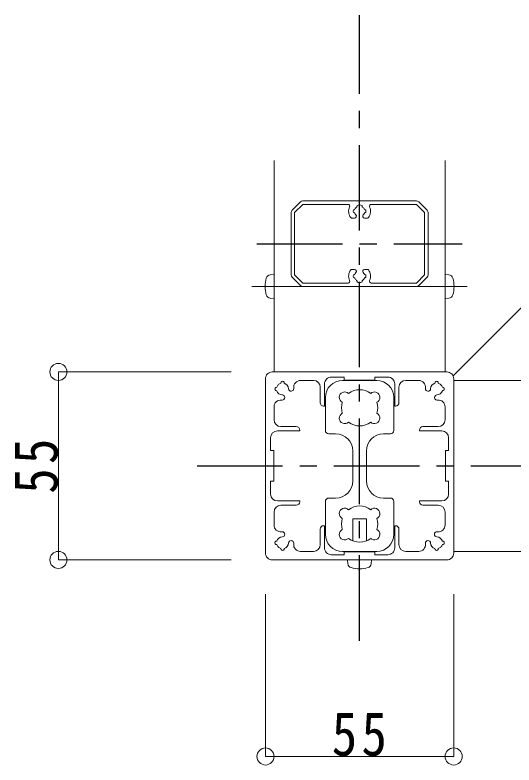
# Model space of a CAD drawing. Units: millimetres at full size, sheet at 1:5. Extents: x -1050 to 1050, y -742 to 742.
# Drawn here: x -252.7 to -106.9, y -339.3 to -119.9 of the extents above; entities that cross this region are included whole.
import ezdxf

# ---------------------------------------------------------------- set-up
doc = ezdxf.new("R2010")
doc.units = ezdxf.units.MM
doc.header["$LTSCALE"] = 5
doc.linetypes.add('CHAIN1', pattern=[8, 5, -1, 1, -1])
doc.layers.add('0-0_通り芯', color=7, linetype='CHAIN1')
for name, color, linetype, lineweight in [('0-3_寸法', 54, 'Continuous', 20), ('0-4_手摺部材', 92, 'Continuous', 20), ('0-5_手すり子', 12, 'Continuous', 20), ('0-9_文字', 3, 'Continuous', 20), ('0-A_支柱', 6, 'Continuous', 20), ('0-B_足元', 4, 'Continuous', 20)]:
    doc.layers.add(name, color=color, linetype=linetype, lineweight=lineweight)
doc.styles.add('ＭＳ ゴシック', font='')
doc.styles.get('ＭＳ ゴシック').set_extended_font_data('MS Gothic')

# ---------------------------------------------------------------- blocks, each defined once
blk = doc.blocks.new('dimension_origin')
at = {"color": 0, "linetype": 'Continuous', "lineweight": -2}
blk.add_circle((0, 0), 1.25, dxfattribs=at)

msp = doc.modelspace()

# ---------------------------------------------------------------- linework, layer by layer
at = {"layer": '0-0_通り芯'}
for p, q in [((-151.98, -302.944), (-151.98, -119.881)), ((-181.98, -186.793), (-121.98, -186.793)), ((-199.48, -251.793), (963.011, -251.793))]:
    msp.add_line(p, q, dxfattribs=at)
at = {"layer": '0-3_寸法'}
for p, q in [((-240, -279.293), (-240, -224.293)), ((-189.48, -224.293), (-240, -224.293)), ((-189.48, -279.293), (-240, -279.293)), ((-179.48, -289.293), (-179.48, -336.793)), ((-124.48, -289.293), (-124.48, -336.793)), ((-179.48, -336.793), (-124.48, -336.793))]:
    msp.add_line(p, q, dxfattribs=at)
at = {"layer": '0-4_手摺部材'}
for p, q in [((-176.98, -224.293), (-176.98, -162.471)), ((-126.98, -224.293), (-126.98, -162.471)), ((-178.099, -195.891), (-176.98, -195.793)), ((-176.98, -195.793), (-176.98, -202.793)), ((-125.861, -195.891), (-126.98, -195.793)), ((-126.98, -195.793), (-126.98, -202.793)), ((-178.099, -202.695), (-176.98, -202.793)), ((-125.861, -202.695), (-126.98, -202.793)), ((-124.48, -226.793), (98.02, -226.793)), ((-124.48, -276.793), (98.02, -276.793))]:
    msp.add_line(p, q, dxfattribs=at)
at = {"layer": '0-4_手摺部材', "linetype": 'CHAIN1'}
for p, q in [((-183.427, -199.293), (-165.2, -199.293)), ((-120.533, -199.293), (-138.76, -199.293))]:
    msp.add_line(p, q, dxfattribs=at)
at = {"layer": '0-4_手摺部材'}
for centre, radius, start, end in [((-170.58, -199.293), 9, 164.11915, 195.88085), ((-177.986, -197.186), 1.3, 95, 164.11915), ((-125.974, -197.186), 1.3, 15.88085, 85), ((-133.38, -199.293), 9, 344.11915, 15.88085), ((-177.986, -201.4), 1.3, 195.88085, 265), ((-125.974, -201.4), 1.3, 275, 344.11915)]:
    msp.add_arc(centre, radius, start, end, dxfattribs=at)
at = {"layer": '0-5_手すり子'}
for p, q in [((-171.687, -177), (-169.273, -174.586)), ((-168.566, -175.293), (-170.98, -177.707)), ((-135.394, -174.293), (-168.566, -174.293)), ((-155.362, -175.293), (-168.566, -175.293)), ((-135.394, -175.293), (-148.598, -175.293)), ((-135.394, -175.293), (-132.98, -177.707)), ((-134.687, -174.586), (-132.273, -177)), ((-171.98, -195.879), (-171.98, -177.707)), ((-170.98, -177.707), (-170.98, -195.879)), ((-153.643, -176.905), (-153.789, -176.905)), ((-153.643, -177.681), (-153.789, -177.681)), ((-152.73, -175.831), (-152.73, -175.602)), ((-151.23, -175.831), (-151.23, -175.602)), ((-150.171, -176.905), (-150.317, -176.905)), ((-150.171, -177.681), (-150.317, -177.681)), ((-131.98, -177.707), (-131.98, -195.879)), ((-154.329, -179.293), (-153.46, -179.293)), ((-149.631, -179.293), (-150.5, -179.293)), ((-154.329, -194.293), (-153.46, -194.293)), ((-149.631, -194.293), (-150.5, -194.293)), ((-169.273, -199), (-171.687, -196.586)), ((-170.98, -195.879), (-168.566, -198.293)), ((-153.643, -195.905), (-153.789, -195.905)), ((-153.643, -196.681), (-153.789, -196.681)), ((-150.171, -195.905), (-150.317, -195.905)), ((-150.171, -196.681), (-150.317, -196.681)), ((-132.273, -196.586), (-134.687, -199)), ((-155.362, -198.293), (-168.566, -198.293)), ((-135.394, -199.293), (-168.566, -199.293)), ((-152.73, -197.755), (-152.73, -197.984)), ((-151.23, -197.755), (-151.23, -197.984)), ((-135.394, -198.293), (-148.598, -198.293))]:
    msp.add_line(p, q, dxfattribs=at)
msp.add_lwpolyline([(-132.98, -177.707), (-132.98, -195.879), (-135.394, -198.293)], dxfattribs=at)
for centre, radius, start, end in [((-168.566, -175.293), 1, 90, 135), ((-155.362, -175.793), 0.5, 336.08347, 90), ((-151.98, -177.293), 1.85, 66.08347, 113.91653), ((-148.598, -175.793), 0.5, 90, 203.91653), ((-135.394, -175.293), 1, 45, 90), ((-170.98, -177.707), 1, 135, 180), ((-151.98, -177.293), 3.2, 156.08347, 215.8883), ((-151.98, -177.293), 1.85, 167.88625, 192.11375), ((-153.643, -176.605), 0.3, 270, 337.52073), ((-153.643, -177.981), 0.3, 22.47927, 90), ((-151.98, -177.293), 1.5, 125.68533, 157.52073), ((-153.03, -175.831), 0.3, 305.68533, 360), ((-150.93, -175.831), 0.3, 180, 234.31467), ((-151.98, -177.293), 1.5, 22.47927, 54.31467), ((-150.317, -176.605), 0.3, 202.47927, 270), ((-150.317, -177.981), 0.3, 90, 157.52073), ((-151.98, -177.293), 1.85, 347.88625, 12.11375), ((-151.98, -177.293), 3.2, 324.1117, 23.91653), ((-132.98, -177.707), 1, 0, 45), ((-154.329, -178.993), 0.3, 215.8883, 270), ((-153.46, -178.73), 0.563, 270, 44.16821), ((-151.98, -177.293), 1.5, 202.47927, 224.16821), ((-150.5, -178.73), 0.563, 135.83179, 270), ((-151.98, -177.293), 1.5, 315.83179, 337.52073), ((-149.631, -178.993), 0.3, 270, 324.1117), ((-151.98, -196.293), 3.2, 144.1117, 203.91653), ((-154.329, -194.593), 0.3, 90, 144.1117), ((-153.46, -194.856), 0.563, 315.83179, 90), ((-151.98, -196.293), 1.5, 135.83179, 157.52073), ((-150.5, -194.856), 0.563, 90, 224.16821), ((-151.98, -196.293), 1.5, 22.47927, 44.16821), ((-149.631, -194.593), 0.3, 35.8883, 90), ((-151.98, -196.293), 3.2, 336.08347, 35.8883), ((-170.98, -195.879), 1, 180, 225), ((-151.98, -196.293), 1.85, 167.88625, 192.11375), ((-153.643, -195.605), 0.3, 270, 337.52073), ((-153.643, -196.981), 0.3, 22.47927, 90), ((-151.98, -196.293), 1.5, 202.47927, 234.31467), ((-151.98, -196.293), 1.5, 305.68533, 337.52073), ((-150.317, -195.605), 0.3, 202.47927, 270), ((-150.317, -196.981), 0.3, 90, 157.52073), ((-151.98, -196.293), 1.85, 347.88625, 12.11375), ((-132.98, -195.879), 1, 315, 360), ((-168.566, -198.293), 1, 225, 270), ((-155.362, -197.793), 0.5, 270, 23.91653), ((-153.03, -197.755), 0.3, 0, 54.31467), ((-151.98, -196.293), 1.85, 246.08347, 293.91653), ((-150.93, -197.755), 0.3, 125.68533, 180), ((-148.598, -197.793), 0.5, 156.08347, 270), ((-135.394, -198.293), 1, 270, 315)]:
    msp.add_arc(centre, radius, start, end, dxfattribs=at)
at = {"layer": '0-9_文字'}
msp.add_lwpolyline([(-124.674, -225.433), (-86.034, -186.793), (12.716, -186.793)], dxfattribs=at)
at = {"layer": '0-A_支柱'}
for p, q in [((-151.98, -224.293), (-177.48, -224.293)), ((-151.98, -224.293), (-177.48, -224.293)), ((-151.98, -224.293), (-126.48, -224.293)), ((-151.98, -224.293), (-126.48, -224.293)), ((-179.48, -251.793), (-179.48, -226.293)), ((-179.48, -251.793), (-179.48, -226.293)), ((-165.48, -226.793), (-169.254, -226.793)), ((-165.48, -226.793), (-169.254, -226.793)), ((-162.23, -227.793), (-162.23, -234.293)), ((-162.23, -227.793), (-162.23, -234.293)), ((-141.73, -227.793), (-141.73, -234.293)), ((-141.73, -227.793), (-141.73, -234.293)), ((-138.48, -226.793), (-134.706, -226.793)), ((-138.48, -226.793), (-134.706, -226.793)), ((-124.48, -251.793), (-124.48, -226.293)), ((-124.48, -251.793), (-124.48, -226.293)), ((-163.48, -228.793), (-163.48, -233.293)), ((-163.48, -228.793), (-163.48, -233.293)), ((-140.48, -228.793), (-140.48, -233.293)), ((-140.48, -228.793), (-140.48, -233.293)), ((-176.98, -238.293), (-176.98, -234.519)), ((-176.98, -238.293), (-176.98, -234.519)), ((-162.23, -234.293), (-162.48, -234.293)), ((-162.23, -234.293), (-162.48, -234.293)), ((-141.73, -234.293), (-141.48, -234.293)), ((-141.73, -234.293), (-141.48, -234.293)), ((-126.98, -238.293), (-126.98, -234.519)), ((-126.98, -238.293), (-126.98, -234.519)), ((-174.98, -240.293), (-170.48, -240.293)), ((-174.98, -240.293), (-170.48, -240.293)), ((-169.48, -241.543), (-169.48, -241.293)), ((-169.48, -241.543), (-169.48, -241.293)), ((-134.48, -241.543), (-134.48, -241.293)), ((-134.48, -241.543), (-134.48, -241.293)), ((-128.98, -240.293), (-133.48, -240.293)), ((-128.98, -240.293), (-133.48, -240.293)), ((-175.98, -241.543), (-169.48, -241.543)), ((-175.98, -241.543), (-169.48, -241.543)), ((-127.98, -241.543), (-134.48, -241.543)), ((-127.98, -241.543), (-134.48, -241.543)), ((-179.48, -251.793), (-179.48, -277.293)), ((-124.48, -251.793), (-124.48, -277.293)), ((-175.98, -262.043), (-169.48, -262.043)), ((-174.98, -263.293), (-170.48, -263.293)), ((-169.48, -262.043), (-169.48, -262.293)), ((-134.48, -262.043), (-134.48, -262.293)), ((-127.98, -262.043), (-134.48, -262.043)), ((-128.98, -263.293), (-133.48, -263.293)), ((-176.98, -265.293), (-176.98, -269.067)), ((-126.98, -265.293), (-126.98, -269.067)), ((-153.98, -273.701), (-153.98, -267.293)), ((-162.23, -269.293), (-162.48, -269.293)), ((-162.23, -275.793), (-162.23, -269.293)), ((-141.73, -269.293), (-141.48, -269.293)), ((-141.73, -275.793), (-141.73, -269.293)), ((-163.48, -274.793), (-163.48, -270.293)), ((-140.48, -274.793), (-140.48, -270.293)), ((-165.48, -276.793), (-169.254, -276.793)), ((-153.98, -276.893), (-153.98, -276.793)), ((-149.98, -276.793), (-149.98, -276.893)), ((-138.48, -276.793), (-134.706, -276.793)), ((-151.98, -279.293), (-177.48, -279.293)), ((-155.382, -280.412), (-155.48, -279.293)), ((-151.98, -279.293), (-126.48, -279.293)), ((-148.578, -280.412), (-148.48, -279.293))]:
    msp.add_line(p, q, dxfattribs=at)
for points in [[(-151.98, -226.693), (-156.48, -226.693), (-156.48, -225.793), (-160.23, -225.793)], [(-151.98, -226.693), (-156.48, -226.693), (-156.48, -225.793), (-160.23, -225.793)], [(-151.98, -226.693), (-147.48, -226.693), (-147.48, -225.793), (-143.73, -225.793)], [(-151.98, -226.693), (-147.48, -226.693), (-147.48, -225.793), (-143.73, -225.793)], [(-177.08, -251.793), (-177.08, -247.293), (-177.98, -247.293), (-177.98, -243.543)], [(-177.08, -251.793), (-177.08, -247.293), (-177.98, -247.293), (-177.98, -243.543)], [(-126.88, -251.793), (-126.88, -247.293), (-125.98, -247.293), (-125.98, -243.543)], [(-126.88, -251.793), (-126.88, -247.293), (-125.98, -247.293), (-125.98, -243.543)], [(-177.08, -251.793), (-177.08, -256.293), (-177.98, -256.293), (-177.98, -260.043)], [(-126.88, -251.793), (-126.88, -256.293), (-125.98, -256.293), (-125.98, -260.043)], [(-153.98, -267.293), (-149.98, -267.293), (-149.98, -273.701)], [(-151.98, -276.893), (-156.48, -276.893), (-156.48, -277.793), (-160.23, -277.793)], [(-151.98, -276.893), (-147.48, -276.893), (-147.48, -277.793), (-143.73, -277.793)]]:
    msp.add_lwpolyline(points, dxfattribs=at)
for centre, radius, start, end in [((-177.48, -226.293), 2, 135.00001, 180), ((-177.48, -226.293), 2, 135.00001, 180), ((-177.48, -226.293), 2, 89.99998, 134.99997), ((-177.48, -226.293), 2, 89.99998, 134.99997), ((-160.23, -227.793), 2, 89.99998, 180.00002), ((-160.23, -227.793), 2, 89.99998, 180.00002), ((-143.73, -227.793), 2, 359.99998, 90.00002), ((-143.73, -227.793), 2, 359.99998, 90.00002), ((-126.48, -226.293), 2, 45.00003, 90.00002), ((-126.48, -226.293), 2, 45.00003, 90.00002), ((-126.48, -226.293), 2, 0, 44.99999), ((-126.48, -226.293), 2, 0, 44.99999), ((-174.48, -229.293), 1.75, 135, 163.57358), ((-174.48, -229.293), 1.75, 135, 163.57358), ((-174.48, -229.293), 1.75, 106.42643, 135), ((-174.48, -229.293), 1.75, 106.42643, 135), ((-174.48, -227.543), 0.5, 351.78674, 188.21321), ((-174.48, -227.543), 0.5, 351.78674, 188.21321), ((-174.48, -229.293), 1.75, 2.45761, 73.57357), ((-174.48, -229.293), 1.75, 2.45761, 73.57357), ((-169.254, -228.793), 2, 89.99998, 185.46501), ((-169.254, -228.793), 2, 89.99998, 185.46501), ((-165.48, -228.793), 2, 0.00002, 90), ((-165.48, -228.793), 2, 0.00002, 90), ((-138.48, -228.793), 2, 90, 179.99998), ((-138.48, -228.793), 2, 90, 179.99998), ((-134.706, -228.793), 2, 354.53499, 90.00002), ((-134.706, -228.793), 2, 354.53499, 90.00002), ((-129.48, -229.293), 1.75, 106.42643, 177.54239), ((-129.48, -229.293), 1.75, 106.42643, 177.54239), ((-129.48, -227.543), 0.5, 351.78679, 188.21326), ((-129.48, -227.543), 0.5, 351.78679, 188.21326), ((-129.48, -229.293), 1.75, 45, 73.57357), ((-129.48, -229.293), 1.75, 45, 73.57357), ((-129.48, -229.293), 1.75, 16.42642, 45), ((-129.48, -229.293), 1.75, 16.42642, 45), ((-176.23, -229.293), 0.5, 81.78679, 278.21321), ((-176.23, -229.293), 0.5, 81.78679, 278.21321), ((-174.48, -229.293), 1.75, 196.42642, 267.5424), ((-174.48, -229.293), 1.75, 196.42642, 267.5424), ((-171.982, -229.186), 0.75, 182.4576, 2.45754), ((-171.982, -229.186), 0.75, 182.4576, 2.45754), ((-174.48, -229.293), 3.25, 2.45759, 5.46502), ((-174.48, -229.293), 3.25, 2.45759, 5.46502), ((-131.978, -229.186), 0.75, 177.54246, 357.5424), ((-131.978, -229.186), 0.75, 177.54246, 357.5424), ((-129.48, -229.293), 3.25, 174.53498, 177.54241), ((-129.48, -229.293), 3.25, 174.53498, 177.54241), ((-129.48, -229.293), 1.75, 272.4576, 343.57358), ((-129.48, -229.293), 1.75, 272.4576, 343.57358), ((-127.73, -229.293), 0.5, 261.78679, 98.21321), ((-127.73, -229.293), 0.5, 261.78679, 98.21321), ((-174.98, -234.519), 2, 84.53498, 180), ((-174.98, -234.519), 2, 84.53498, 180), ((-174.48, -229.293), 3.25, 264.53498, 267.5424), ((-174.48, -229.293), 3.25, 264.53498, 267.5424), ((-174.587, -231.791), 0.75, 267.5424, 87.5424), ((-174.587, -231.791), 0.75, 267.5424, 87.5424), ((-129.373, -231.791), 0.75, 92.4576, 272.4576), ((-129.373, -231.791), 0.75, 92.4576, 272.4576), ((-129.48, -229.293), 3.25, 272.4576, 275.46502), ((-129.48, -229.293), 3.25, 272.4576, 275.46502), ((-128.98, -234.519), 2, 0, 95.46502), ((-128.98, -234.519), 2, 0, 95.46502), ((-162.48, -233.293), 1, 180.00002, 270.00002), ((-162.48, -233.293), 1, 180.00002, 270.00002), ((-141.48, -233.293), 1, 269.99998, 359.99998), ((-141.48, -233.293), 1, 269.99998, 359.99998), ((-174.98, -238.293), 2, 180, 270), ((-174.98, -238.293), 2, 180, 270), ((-128.98, -238.293), 2, 270, 360), ((-128.98, -238.293), 2, 270, 360), ((-170.48, -241.293), 1, 0, 90), ((-170.48, -241.293), 1, 0, 90), ((-133.48, -241.293), 1, 90, 180), ((-133.48, -241.293), 1, 90, 180), ((-175.98, -243.543), 2, 90, 180), ((-175.98, -243.543), 2, 90, 180), ((-127.98, -243.543), 2, 0, 90), ((-127.98, -243.543), 2, 0, 90), ((-175.98, -260.043), 2, 180, 270), ((-127.98, -260.043), 2, 270, 360), ((-174.98, -265.293), 2, 90, 180), ((-170.48, -262.293), 1, 270, 360), ((-133.48, -262.293), 1, 180, 270), ((-128.98, -265.293), 2, 0, 90), ((-174.98, -269.067), 2, 180, 275.46502), ((-162.48, -270.293), 1, 89.99998, 179.99998), ((-141.48, -270.293), 1, 0.00002, 90.00002), ((-128.98, -269.067), 2, 264.53498, 360), ((-174.48, -274.293), 3.25, 92.4576, 95.46502), ((-174.587, -271.795), 0.75, 272.4576, 92.4576), ((-129.373, -271.795), 0.75, 87.5424, 267.5424), ((-129.48, -274.293), 3.25, 84.53498, 87.5424), ((-176.23, -274.293), 0.5, 81.78679, 278.21321), ((-174.48, -274.293), 1.75, 92.4576, 163.57358), ((-171.982, -274.4), 0.75, 357.54246, 177.5424), ((-131.978, -274.4), 0.75, 2.4576, 182.45754), ((-129.48, -274.293), 1.75, 16.42642, 87.5424), ((-127.73, -274.293), 0.5, 261.78679, 98.21321), ((-174.48, -274.293), 1.75, 196.42642, 225), ((-174.48, -274.293), 1.75, 225, 253.57357), ((-174.48, -276.043), 0.5, 171.78679, 8.21326), ((-174.48, -274.293), 1.75, 286.42643, 357.54239), ((-169.254, -274.793), 2, 174.53499, 270.00002), ((-174.48, -274.293), 3.25, 354.53498, 357.54241), ((-165.48, -274.793), 2, 270, 359.99998), ((-160.23, -275.793), 2, 179.99998, 270.00002), ((-143.73, -275.793), 2, 269.99998, 0.00002), ((-138.48, -274.793), 2, 180.00002, 270), ((-134.706, -274.793), 2, 269.99998, 5.46501), ((-129.48, -274.293), 3.25, 182.45759, 185.46502), ((-129.48, -274.293), 1.75, 182.45761, 253.57357), ((-129.48, -276.043), 0.5, 171.78674, 8.21321), ((-129.48, -274.293), 1.75, 286.42643, 315), ((-129.48, -274.293), 1.75, 315, 343.57358), ((-177.48, -277.293), 2, 180, 224.99999), ((-126.48, -277.293), 2, 315.00001, 360), ((-177.48, -277.293), 2, 225.00003, 270.00002), ((-154.087, -280.299), 1.3, 185, 254.11915), ((-149.873, -280.299), 1.3, 285.88085, 355), ((-126.48, -277.293), 2, 269.99998, 314.99997), ((-151.98, -272.893), 9, 254.11915, 285.88085)]:
    msp.add_arc(centre, radius, start, end, dxfattribs=at)
at = {"layer": '0-B_足元'}
for p, q in [((-146.98, -226.793), (-156.98, -226.793)), ((-161.98, -241.393), (-161.98, -231.793)), ((-141.98, -241.393), (-141.98, -231.793)), ((-158.98, -242.393), (-160.98, -242.393)), ((-144.98, -242.393), (-142.98, -242.393)), ((-153.98, -256.193), (-153.98, -247.393)), ((-149.98, -256.193), (-149.98, -247.393)), ((-161.98, -262.193), (-161.98, -271.793)), ((-158.98, -261.193), (-160.98, -261.193)), ((-144.98, -261.193), (-142.98, -261.193)), ((-141.98, -262.193), (-141.98, -271.793)), ((-146.98, -276.793), (-156.98, -276.793))]:
    msp.add_line(p, q, dxfattribs=at)
for centre, radius, start, end in [((-156.98, -231.793), 5, 90, 180), ((-146.98, -231.793), 5, 0, 90), ((-156.321, -231.753), 1.6, 46.3184, 243.6816), ((-151.98, -234.793), 5.3, 52.3632, 127.6368), ((-147.638, -231.753), 1.6, 296.3184, 133.6816), ((-151.98, -234.793), 5.3, 162.3632, 197.6368), ((-151.98, -234.793), 5.3, 342.3632, 17.6368), ((-156.321, -237.833), 1.6, 116.3184, 313.6816), ((-147.638, -237.833), 1.6, 226.3184, 63.6816), ((-151.98, -234.793), 5.3, 232.36321, 307.63679), ((-160.98, -241.393), 1, 180, 270), ((-158.98, -247.393), 5, 0, 90), ((-144.98, -247.393), 5, 90, 180), ((-142.98, -241.393), 1, 270, 360), ((-158.98, -256.193), 5, 270, 360), ((-144.98, -256.193), 5, 180, 270), ((-160.98, -262.193), 1, 90, 180), ((-142.98, -262.193), 1, 0, 90), ((-156.321, -265.753), 1.6, 46.3184, 243.6816), ((-151.98, -268.793), 5.3, 52.36321, 127.63679), ((-147.638, -265.753), 1.6, 296.3184, 133.6816), ((-151.98, -268.793), 5.3, 162.3632, 197.6368), ((-151.98, -268.793), 5.3, 342.3632, 17.6368), ((-156.98, -271.793), 5, 180, 270), ((-156.321, -271.833), 1.6, 116.3184, 313.6816), ((-147.638, -271.833), 1.6, 226.3184, 63.6816), ((-146.98, -271.793), 5, 270, 360), ((-151.98, -268.793), 5.3, 232.3632, 307.6368)]:
    msp.add_arc(centre, radius, start, end, dxfattribs=at)

# ---------------------------------------------------------------- block references
at = {"layer": '0-3_寸法', "xscale": 2, "yscale": 2}
for p, rotation in [((-240, -224.293), 90), ((-240, -279.293), 270), ((-179.48, -336.793), 180)]:
    msp.add_blockref('dimension_origin', p, dxfattribs=dict(at, rotation=rotation))
msp.add_blockref('dimension_origin', (-124.48, -336.793), dxfattribs=at)

# ---------------------------------------------------------------- texts
at = {"layer": '0-3_寸法', "insert": (-240, -259.918), "char_height": 12.83, "attachment_point": 7, "rotation": 90, "style": 'ＭＳ ゴシック'}
msp.add_mtext('\\T1.17;\\W0.85;55', dxfattribs=at)
at = {"layer": '0-3_寸法', "insert": (-160.105, -336.793), "char_height": 12.83, "attachment_point": 7, "style": 'ＭＳ ゴシック'}
msp.add_mtext('\\T1.17;\\W0.85;55', dxfattribs=at)

doc.saveas('drawing.dxf')
